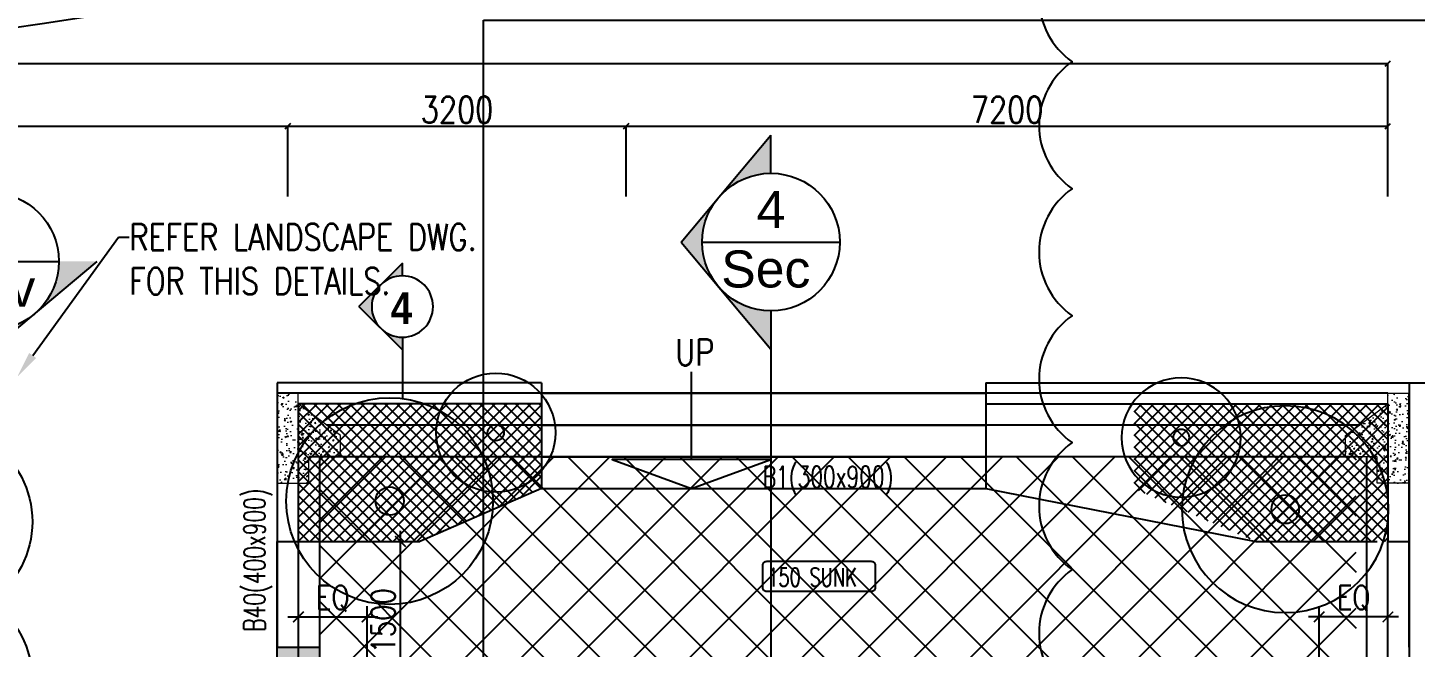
# Model space of a CAD drawing. Extents: x -32840 to 422982, y 280745 to 888746.
# Drawn here: x 100920 to 114036, y 875637 to 881492 of the extents above; entities that cross this region are included whole.
import ezdxf
from ezdxf import colors
from ezdxf.entities.mleader import LeaderData, LeaderLine
from ezdxf.enums import TextEntityAlignment as Align
from ezdxf.math import Vec2, Vec3

# ---------------------------------------------------------------- set-up
doc = ezdxf.new("R2010")
doc.units = 0
doc.header["$LTSCALE"] = 1000
doc.header["$PDMODE"] = 3
for name, pattern in [('CONTINOUS', [0]), ('CONTINU', [0]), ('HIDDEN', [0.375, 0.25, -0.125])]:
    doc.linetypes.add(name, pattern=pattern)
doc.layers.get('Defpoints').update_dxf_attribs({"linetype": 'HIDDEN'})
for name, color, linetype in [('a-dim', 3, 'Continuous'), ('A-DOOR', 1, 'Continuous'), ('a-drive(base)', 22, 'Continuous'), ('A-PLINE', 2, 'Continuous'), ('A-Rev', 31, 'Continuous'), ('A-STAIR', 2, 'Continuous'), ('A-Tag LVl', 2, 'Continuous'), ('A-TXT', 6, 'Continuous'), ('A-WALL', 7, 'CONTINOUS'), ('DIM1', 7, 'Continuous'), ('HATCH', 8, 'Continuous'), ('S-BEAM', 2, 'Continuous'), ('S-BEAM NO', 3, 'Continuous'), ('S-RCWALL', 10, 'Continuous'), ('S-RCWALL HATCH', 165, 'Continuous'), ('sectecxt', 3, 'Continuous'), ('secton', 8, 'Continuous'), ('SLT', 6, 'Continuous'), ('STR-HATCH', 252, 'Continuous'), ('trees', 254, 'Continuous')]:
    doc.layers.add(name, color=color, linetype=linetype)
doc.layers.add('A-Dim grid', color=3, linetype='Continuous', transparency=0.5)
doc.layers.add('STR-COL', color=1, linetype='Continuous', lineweight=0)
doc.styles.add('Arial', font='arial.ttf')
doc.styles.add('BOLD', font='bold.shx', dxfattribs={"width": 0.8})
doc.styles.add('ROMANS', font='romans.shx', dxfattribs={"width": 0.8})
doc.dimstyles.new('A-Dim Grid', dxfattribs={"dimscale": 100, "dimtxt": 2.5, "dimasz": 0.5, "dimexe": 0, "dimexo": 0, "dimgap": 0.3, "dimtad": 1, "dimdec": 0, "dimlfac": -0.01, "dimzin": 3, "dimdsep": 46, "dimtxsty": 'ROMANS', "dimblk": 'OBLIQUE', "dimcen": 5, "dimclrd": 256, "dimclre": 8, "dimclrt": 4, "dimadec": 0, "dimazin": 0, "dimtfac": 1, "dimtdec": 0, "dimtix": 1, "dimtmove": 1, "dimatfit": 3, "dimfxl": 1, "dimfrac": 2, "dimtolj": 1, "dimtzin": 3, "dimlwd": -1, "dimarcsym": 0})
doc.dimstyles.new('dim-1', dxfattribs={"dimscale": 100, "dimtxt": 2.25, "dimasz": 1, "dimexe": 1, "dimexo": 1, "dimgap": 0.5, "dimtad": 1, "dimdec": 0, "dimzin": 3, "dimdsep": 46, "dimtxsty": 'ROMANS', "dimblk": 'ARCHTICK', "dimcen": 0.0625, "dimdle": 1, "dimclrd": 256, "dimclre": 256, "dimclrt": 6, "dimadec": 0, "dimazin": 0, "dimtfac": 1, "dimtdec": 0, "dimtix": 1, "dimtmove": 1, "dimatfit": 3, "dimfxl": 1, "dimfrac": 2, "dimtolj": 1, "dimtzin": 3, "dimarcsym": 0})

# ---------------------------------------------------------------- blocks, each defined once
blk = doc.blocks.new('A$C0C5E7853')
at = {"layer": 'secton', "linetype": 'CONTINU', "ltscale": 240}
for points in [[(281, 842, -0.198912), (562, 959), (562, 1123)], [(281, 842), (0, 562), (281, 281, -0.198912), (165, 562, -0.198912)], [(562, 165, -0.198912), (281, 281), (562, 0)]]:
    blk.add_hatch(color=8, dxfattribs=at).paths.add_polyline_path(points)
at = {"layer": 'secton', "color": 2}
blk.add_line((562, 959, 0), (562, 1760, 0), dxfattribs=at)
at = {"layer": 'secton', "color": 2, "linetype": 'Continuous'}
for p, q in [((562, 1123, 0), (0, 562, 0)), ((562, 0, 0), (0, 562, 0)), ((562, 165, 0), (562, 0, 0))]:
    blk.add_line(p, q, dxfattribs=at)
at = {"layer": 'secton', "color": 2}
blk.add_circle((562, 562, 0), 397, dxfattribs=at)
blk = doc.blocks.new('A$C6b1eea8e')
at = {"layer": 'S-RCWALL HATCH'}
blk.add_hatch(color=8, dxfattribs=at).paths.add_polyline_path([(28320.4, 24848.1), (28720.4, 24848.1), (28720.4, 23748.1), (28320.4, 23748.1)])
at = {"layer": 'STR-COL'}
h = blk.add_hatch(dxfattribs=at)
h.set_pattern_fill('AR-CONC', color=8, scale=20, style=0)
h.set_pattern_definition([(50, (3604.27, 17534.28), (143.45204, -12.55043), [15, -165]), (355, (3604.27, 17534.28), (-27.7503, 150.4384), [12, -132]), (100.4514, (3616.22, 17533.24), (115.7019, 137.8879), [12.748, -140.2284]), (46.1842, (3604.27, 17574.28), (213.4482, -33.1038), [22.5, -247.5]), (96.6356, (3622.05, 17571.52), (186.9325, 194.8236), [19.122, -210.3426]), (351.1842, (3604.27, 17574.28), (186.9324, 194.8237), [18, -198]), (21, (3624.27, 17564.28), (119.3814, -80.5238), [15, -165]), (326, (3624.27, 17564.28), (48.6631, 145.03), [12, -132]), (71.4514, (3634.22, 17557.57), (168.0445, 64.5061), [12.748, -140.2284]), (37.5, (3604.267, 17534.28), (2.43197, 66.57877), [0, -130.4, 0, -134, 0, -132.5]), (7.5, (3604.27, 17534.28), (52.6139, 78.88234), [0, -76.4, 0, -127.4, 0, -50.5]), (327.5, (3559.67, 17534.28), (106.76449, -4.51097), [0, -50, 0, -156, 0, -207]), (317.5, (3539.67, 17534.28), (116.63723, 20.021), [0, -65, 0, -103.6, 0, -147])])
h.paths.add_polyline_path([(28320.4, 26398.1), (28620.4, 26398.1), (28620.4, 26648.1), (28920.4, 26648.1), (28920.4, 26848.1), (28520.4, 27148.1), (28520.4, 27248.1), (28320.4, 27248.1)])
h = blk.add_hatch(dxfattribs=at)
h.set_pattern_fill('AR-CONC', color=8, scale=20, style=0)
h.set_pattern_definition([(50, (5104.27, 17534.28), (143.45204, -12.55043), [15, -165]), (355, (5104.27, 17534.28), (-27.75027, 150.4384), [12, -132]), (100.45144, (5116.22, 17533.24), (115.70177, 137.888), [12.74804, -140.2284]), (46.1842, (5104.27, 17574.28), (213.4483, -33.1039), [22.5, -247.5]), (96.63564, (5122.05, 17571.52), (186.9324, 194.8237), [19.1221, -210.3428]), (351.18416, (5104.27, 17574.28), (186.9324, 194.8237), [18, -198]), (21, (5124.27, 17564.28), (119.3814, -80.52378), [15, -165]), (326, (5124.27, 17564.28), (48.66307, 145.03), [12, -132]), (71.45144, (5134.22, 17557.57), (168.0445, 64.50623), [12.74804, -140.2284]), (37.5, (5104.267, 17534.28), (2.43197, 66.57877), [0, -130.4, 0, -134, 0, -132.5]), (7.5, (5104.27, 17534.28), (52.61391, 78.88234), [0, -76.4, 0, -127.4, 0, -50.5]), (327.5, (5059.67, 17534.28), (106.76449, -4.510974), [0, -50, 0, -156, 0, -207]), (317.5, (5039.67, 17534.28), (116.63723, 20.021), [0, -65, 0, -103.6, 0, -147])])
h.paths.add_polyline_path([(39020.4, 26398.1), (38720.4, 26398.1), (38720.4, 26648.1), (38420.4, 26648.1), (38420.4, 26848.1), (38820.4, 27148.1), (38820.4, 27248.1), (39020.4, 27248.1)])
at = {"layer": 'STR-HATCH', "linetype": 'Continuous', "lineweight": -2, "ltscale": 0.25}
h = blk.add_hatch(dxfattribs=at)
h.set_pattern_fill('ANSI37', color=8, scale=3000, style=0)
h.set_pattern_definition([(45, (3604.27, 24201.85), (-265.165, 265.165), []), (135, (3604.27, 24201.85), (-265.165, -265.165), [])])
h.paths.add_polyline_path([(38520.4, 24348.1), (38170.4, 24348.1), (38170.4, 24648.1), (38520.4, 24648.1)], flags=17)
h.paths.add_polyline_path([(28720.4, 24648.1), (28970.4, 24648.1), (28970.4, 24348.1), (38520.4, 24348.1), (38520.4, 26648.1), (28720.4, 26648.1)])
at = {"layer": 'S-BEAM', "color": 8, "ltscale": 2}
for p, q in [((38820.4, 27248.1), (28320.4, 27248.1)), ((28320.4, 27248.1), (28320.4, 24848.1)), ((39020.4, 24848.1), (39020.4, 27248.1)), ((38553.7, 26948.1), (28787.1, 26948.1)), ((38520.4, 26648.1), (28620.4, 26648.1)), ((28720.4, 26648.1), (28720.4, 24348.1)), ((38620.4, 24348.1), (38620.4, 26648.1))]:
    blk.add_line(p, q, dxfattribs=at)
at = {"layer": 'S-RCWALL', "color": 8}
blk.add_lwpolyline([(28320.4, 24848.1), (28720.4, 24848.1), (28720.4, 23748.1), (28320.4, 23748.1)], close=True, dxfattribs=at)
at = {"layer": 'SLT', "color": 8, "linetype": 'Continuous'}
blk.add_lwpolyline([(32948.5, 25660), (33936.2, 25660, -0.4142136), (33973.2, 25623), (33973.2, 25411, -0.4142136), (33936.2, 25374), (32948.5, 25374, -0.4142136), (32911.5, 25411), (32911.5, 25623, -0.4142136)], format="xyb", close=True, dxfattribs=at)
at = {"layer": 'STR-COL', "color": 8}
for points in [[(28320.4, 26398.1), (28320.4, 26398.1), (28620.4, 26398.1), (28620.4, 26648.1), (28920.4, 26648.1), (28920.4, 26848.1), (28520.4, 27148.1), (28520.4, 27248.1), (28320.4, 27248.1), (28320.4, 26398.1)], [(39020.4, 26398.1), (39020.4, 26398.1), (38720.4, 26398.1), (38720.4, 26648.1), (38420.4, 26648.1), (38420.4, 26848.1), (38820.4, 27148.1), (38820.4, 27248.1), (39020.4, 27248.1), (39020.4, 26398.1)]]:
    blk.add_lwpolyline(points, dxfattribs=at)
at = {"layer": 'DIM1', "color": 8, "linetype": 'CONTINU', "ltscale": 240, "xscale": -0.7303996084404331, "yscale": 0.7303996084404331, "zscale": 0.7303996084404331, "rotation": 180}
blk.add_blockref('A$C0C5E7853', (29093.5, 28478.2, 0), dxfattribs=at)
at = {"layer": 'S-BEAM NO', "color": 8, "style": 'ROMANS', "width": 0.7}
blk.add_text('B1(300x900)', height=200, dxfattribs=at).set_placement((33528, 26558.9), align=Align.TOP_CENTER)
blk.add_text('B40(400x900)', height=200, rotation=90, dxfattribs=at).set_placement((28005.7, 25672.7), align=Align.TOP_CENTER)
at = {"layer": 'sectecxt', "color": 8, "linetype": 'Continuous', "style": 'BOLD', "width": 0.9}
blk.add_text('4', height=300, dxfattribs=at).set_placement((29394.7, 27903.5))
at = {"layer": 'SLT', "color": 8, "style": 'ROMANS', "width": 0.7}
blk.add_text('150 SUNK', height=175, dxfattribs=at).set_placement((32954.2, 25369.4), align=Align.BOTTOM_LEFT)
blk = doc.blocks.new('sfff')
at = {"color": 101, "lineweight": 25, "ltscale": 0.2}
for radius in [1.71, 0.233]:
    blk.add_circle((0, 0), radius, dxfattribs=at)
blk = doc.blocks.new('TAG-SEC-ARROW')
h = blk.add_hatch(color=256)
h.paths.add_polyline_path([(-10.11, 0), (-6.5, 0, -0.2206), (-4.2, 4.96)])
h.paths.add_polyline_path([(0, 8.49), (-4.16, 5, -0.175251), (0, 6.5, -0.175251), (4.16, 5)])
h.paths.add_polyline_path([(4.2, 4.96, -0.2206), (6.5, 0), (10.11, 0)])
for p, q in [((0, 8.49), (-10.11, 0)), ((0, 8.49), (10.11, 0)), ((-6.5, 0), (-10.11, 0)), ((6.5, 0), (46.5, 0))]:
    blk.add_line(p, q)
blk.add_arc((0, 0), 6.5, 0, 180)
blk = doc.blocks.new('TAG-SEC')
blk.add_line((-6.5, 0), (6.5, 0))
blk.add_circle((0, 0), 6.5)
at = {"color": 6, "style": 'Arial'}
blk.add_attdef('88', text='', height=3.5, dxfattribs=at).set_placement((0, 3.08), align=Align.MIDDLE_CENTER)
at = {"color": 6, "style": 'ROMANS', "width": 0.708488}
blk.add_attdef('X8-X-8888', text='', height=1.75, dxfattribs=at).set_placement((-5.58, -2.55), (5.58, -2.55), align=Align.FIT)
blk = doc.blocks.new('A$Ce1edbb18')
at = {"layer": 'A-Tag LVl'}
h = blk.add_hatch(color=256, dxfattribs=at)
h.paths.add_polyline_path([(22998, 10947), (22637, 10947, -0.2206), (22406, 10451)])
h.paths.add_polyline_path([(21987, 10099), (22402, 10448, -0.175251), (21987, 10297, -0.175251), (21571, 10448)])
h.paths.add_polyline_path([(21567, 10451, -0.2206), (21337, 10947), (20975, 10947)])
blk.add_line((21987, 10099), (22998, 10947), dxfattribs=at)
at = {"layer": 'A-Tag LVl', "xscale": -100.0000000000005, "yscale": 100.0000000000005, "zscale": 100, "rotation": 90}
blk.add_blockref('TAG-SEC-ARROW', (29368, 11129), dxfattribs=at)
at = {"layer": 'A-Tag LVl'}
ref = blk.add_blockref('TAG-SEC', (29368, 11129), dxfattribs=dict(at, xscale=100, yscale=100, zscale=100))
ref.add_attrib('88', '4', dxfattribs={"layer": '0', "color": 6, "height": 350, "style": 'Arial'}).set_placement((29368, 11437), align=Align.MIDDLE_CENTER)
ref.add_attrib('X8-X-8888', 'Sec', dxfattribs={"layer": '0', "color": 6, "height": 350, "rotation": 360, "style": 'Arial'}).set_placement((29319, 10875), align=Align.MIDDLE_CENTER)
ref = blk.add_blockref('TAG-SEC', (21987, 10947), dxfattribs=dict(at, xscale=100, yscale=100, zscale=100))
ref.add_attrib('88', 'A', dxfattribs={"layer": '0', "color": 6, "height": 350, "style": 'Arial'}).set_placement((21987, 11256), align=Align.MIDDLE_CENTER)
ref.add_attrib('X8-X-8888', 'Elev', dxfattribs={"layer": '0', "color": 6, "height": 350, "rotation": 360, "style": 'Arial'}).set_placement((21938, 10693), align=Align.MIDDLE_CENTER)
blk = doc.blocks.new('_ArchTick')
at = {"color": 0, "linetype": 'ByBlock', "const_width": 0.15}
blk.add_lwpolyline([(-0.5, -0.5), (0.5, 0.5)], dxfattribs=at)
blk = doc.blocks.new('*D1311')
at = {"layer": 'a-dim', "lineweight": -2, "transparency": 16777216}
for p, q in [((104442, 875037, 0), (104442, 876737, 0)), ((103578, 876637, 0), (104542, 876637, 0)), ((103578, 875137, 0), (104542, 875137, 0))]:
    blk.add_line(p, q, dxfattribs=at)
at = {"layer": 'Defpoints', "color": 0, "transparency": 16777216}
for p in [(103478, 876637, 0), (104442, 876637, 0), (103478, 875137, 0)]:
    blk.add_point(p, dxfattribs=at)
at = {"layer": 'a-dim', "lineweight": -2, "transparency": 16777216, "xscale": 100, "yscale": 100, "zscale": 100}
for p, rotation in [((104442, 876637, 0), 90), ((104442, 875137, 0), 270)]:
    blk.add_blockref('_ArchTick', p, dxfattribs=dict(at, rotation=rotation))
at = {"layer": 'a-dim', "color": 6, "transparency": 16777216, "insert": (104280, 875887, 0), "char_height": 225, "attachment_point": 5, "rotation": 90, "style": 'ROMANS'}
blk.add_mtext('\\A1;1500', dxfattribs=at)
blk = doc.blocks.new('*D1312')
at = {"layer": 'a-dim', "lineweight": -2, "transparency": 16777216}
for p, q in [((113878, 875924, 0), (113028, 875924, 0)), ((113128, 875037, 0), (113128, 876024, 0)), ((113778, 875037, 0), (113778, 876024, 0))]:
    blk.add_line(p, q, dxfattribs=at)
at = {"layer": 'Defpoints', "color": 0, "transparency": 16777216}
for p in [(113128, 875924, 0), (113128, 874937, 0), (113778, 874937, 0)]:
    blk.add_point(p, dxfattribs=at)
at = {"layer": 'a-dim', "lineweight": -2, "transparency": 16777216, "xscale": 100, "yscale": 100, "zscale": 100, "rotation": 180}
blk.add_blockref('_ArchTick', (113128, 875924, 0), dxfattribs=at)
at = {"layer": 'a-dim', "lineweight": -2, "transparency": 16777216, "xscale": 100, "yscale": 100, "zscale": 100}
blk.add_blockref('_ArchTick', (113778, 875924, 0), dxfattribs=at)
at = {"layer": 'a-dim', "color": 6, "transparency": 16777216, "insert": (113453, 876097, 0), "char_height": 225, "attachment_point": 5, "style": 'ROMANS'}
blk.add_mtext('\\A1;EQ', dxfattribs=at)
blk = doc.blocks.new('_Oblique')
at = {"color": 0, "linetype": 'ByBlock', "lineweight": -2}
blk.add_line((-0.5, -0.5), (0.5, 0.5), dxfattribs=at)
at = {"color": 0, "linetype": 'ByBlock'}
blk.add_line((-0.5, -0.5), (0.5, 0.5), dxfattribs=at)
blk = doc.blocks.new('*D1398')
at = {"layer": 'A-Dim grid', "color": 8, "lineweight": -2, "transparency": 16777216}
for p, q in [((97378, 879898, 0), (97378, 880562, 0)), ((103378, 879898, 0), (103378, 880562, 0))]:
    blk.add_line(p, q, dxfattribs=at)
at = {"layer": 'A-Dim grid', "transparency": 16777216}
blk.add_line((97378, 880562, 0), (103378, 880562, 0), dxfattribs=at)
at = {"layer": 'Defpoints', "color": 0, "transparency": 16777216}
for p in [(103378, 880562, 0), (97378, 879898, 0), (103378, 879898, 0)]:
    blk.add_point(p, dxfattribs=at)
at = {"layer": 'A-Dim grid', "transparency": 16777216, "xscale": 50, "yscale": 50, "zscale": 50, "rotation": 180}
blk.add_blockref('_Oblique', (97378, 880562, 0), dxfattribs=at)
at = {"layer": 'A-Dim grid', "transparency": 16777216, "xscale": 50, "yscale": 50, "zscale": 50}
blk.add_blockref('_Oblique', (103378, 880562, 0), dxfattribs=at)
at = {"layer": 'A-Dim grid', "color": 4, "transparency": 16777216, "insert": (100378, 880717, 0), "char_height": 250, "attachment_point": 5, "style": 'ROMANS'}
blk.add_mtext('\\A1;6000', dxfattribs=at)
blk = doc.blocks.new('*D1399')
at = {"layer": 'A-Dim grid', "color": 8, "lineweight": -2, "transparency": 16777216}
for p, q in [((103378, 879898, 0), (103378, 880562, 0)), ((106578, 879898, 0), (106578, 880562, 0))]:
    blk.add_line(p, q, dxfattribs=at)
at = {"layer": 'A-Dim grid', "transparency": 16777216}
blk.add_line((103378, 880562, 0), (106578, 880562, 0), dxfattribs=at)
at = {"layer": 'Defpoints', "color": 0, "transparency": 16777216}
for p in [(106578, 880562, 0), (103378, 879898, 0), (106578, 879898, 0)]:
    blk.add_point(p, dxfattribs=at)
at = {"layer": 'A-Dim grid', "transparency": 16777216, "xscale": 50, "yscale": 50, "zscale": 50, "rotation": 180}
blk.add_blockref('_Oblique', (103378, 880562, 0), dxfattribs=at)
at = {"layer": 'A-Dim grid', "transparency": 16777216, "xscale": 50, "yscale": 50, "zscale": 50}
blk.add_blockref('_Oblique', (106578, 880562, 0), dxfattribs=at)
at = {"layer": 'A-Dim grid', "color": 4, "transparency": 16777216, "insert": (104978, 880717, 0), "char_height": 250, "attachment_point": 5, "style": 'ROMANS'}
blk.add_mtext('\\A1;3200', dxfattribs=at)
blk = doc.blocks.new('*D1400')
at = {"layer": 'A-Dim grid', "color": 8, "lineweight": -2, "transparency": 16777216}
for p, q in [((78678, 880490, 0), (78678, 881155, 0)), ((113778, 880490, 0), (113778, 881155, 0))]:
    blk.add_line(p, q, dxfattribs=at)
at = {"layer": 'A-Dim grid', "transparency": 16777216}
blk.add_line((78678, 881155, 0), (113778, 881155, 0), dxfattribs=at)
at = {"layer": 'Defpoints', "color": 0, "transparency": 16777216}
for p in [(113778, 881155, 0), (78678, 880490, 0), (113778, 880490, 0)]:
    blk.add_point(p, dxfattribs=at)
at = {"layer": 'A-Dim grid', "transparency": 16777216, "xscale": 50, "yscale": 50, "zscale": 50, "rotation": 180}
blk.add_blockref('_Oblique', (78678, 881155, 0), dxfattribs=at)
at = {"layer": 'A-Dim grid', "transparency": 16777216, "xscale": 50, "yscale": 50, "zscale": 50}
blk.add_blockref('_Oblique', (113778, 881155, 0), dxfattribs=at)
at = {"layer": 'A-Dim grid', "color": 4, "transparency": 16777216, "insert": (96228, 881310, 0), "char_height": 250, "attachment_point": 5, "style": 'ROMANS'}
blk.add_mtext('\\A1;35100', dxfattribs=at)
blk = doc.blocks.new('*D1413')
at = {"layer": 'A-Dim grid', "color": 8, "lineweight": -2, "transparency": 16777216}
for p, q in [((106578, 879898, 0), (106578, 880562, 0)), ((113778, 879898, 0), (113778, 880562, 0))]:
    blk.add_line(p, q, dxfattribs=at)
at = {"layer": 'A-Dim grid', "transparency": 16777216}
blk.add_line((106578, 880562, 0), (113778, 880562, 0), dxfattribs=at)
at = {"layer": 'Defpoints', "color": 0, "transparency": 16777216}
for p in [(113778, 880562, 0), (106578, 879898, 0), (113778, 879898, 0)]:
    blk.add_point(p, dxfattribs=at)
at = {"layer": 'A-Dim grid', "transparency": 16777216, "xscale": 50, "yscale": 50, "zscale": 50, "rotation": 180}
blk.add_blockref('_Oblique', (106578, 880562, 0), dxfattribs=at)
at = {"layer": 'A-Dim grid', "transparency": 16777216, "xscale": 50, "yscale": 50, "zscale": 50}
blk.add_blockref('_Oblique', (113778, 880562, 0), dxfattribs=at)
at = {"layer": 'A-Dim grid', "color": 4, "transparency": 16777216, "insert": (110178, 880717, 0), "char_height": 250, "attachment_point": 5, "style": 'ROMANS'}
blk.add_mtext('\\A1;7200', dxfattribs=at)
blk = doc.blocks.new('*D1462')
at = {"layer": 'a-dim', "lineweight": -2, "transparency": 16777216}
for p, q in [((103378, 875924, 0), (104228, 875924, 0)), ((103478, 875037, 0), (103478, 876024, 0)), ((104128, 875037, 0), (104128, 876024, 0))]:
    blk.add_line(p, q, dxfattribs=at)
at = {"layer": 'Defpoints', "color": 0, "transparency": 16777216}
for p in [(104128, 875924, 0), (103478, 874937, 0), (104128, 874937, 0)]:
    blk.add_point(p, dxfattribs=at)
at = {"layer": 'a-dim', "lineweight": -2, "transparency": 16777216, "xscale": 100, "yscale": 100, "zscale": 100, "rotation": 180}
blk.add_blockref('_ArchTick', (103478, 875924, 0), dxfattribs=at)
at = {"layer": 'a-dim', "lineweight": -2, "transparency": 16777216, "xscale": 100, "yscale": 100, "zscale": 100}
blk.add_blockref('_ArchTick', (104128, 875924, 0), dxfattribs=at)
at = {"layer": 'a-dim', "color": 6, "transparency": 16777216, "insert": (103803, 876097, 0), "char_height": 225, "attachment_point": 5, "style": 'ROMANS'}
blk.add_mtext('\\A1;EQ', dxfattribs=at)

msp = doc.modelspace()

# ---------------------------------------------------------------- hatches: boundary and pattern name
at = {"layer": 'HATCH'}
h = msp.add_hatch(dxfattribs=at)
h.set_pattern_fill('ANSI37', color=84, scale=25)
h.set_pattern_definition([(45, (-147022.66, 1414716.34), (-56.126601, 56.126601), []), (135, (-147022.66, 1414716.34), (-56.126601, -56.126601), [])])
h.paths.add_polyline_path([(105777.6, 877937.1), (103477.6, 877937.1), (103477.6, 876637.1), (104627.6, 876637.1), (105777.6, 877137.1)])
h = msp.add_hatch(dxfattribs=at)
h.set_pattern_fill('ANSI37', color=84, scale=25)
h.set_pattern_definition([(45, (-145622.66, 1414716.34), (-56.126601, 56.126601), []), (135, (-145622.66, 1414716.34), (-56.126601, -56.126601), [])])
h.paths.add_polyline_path([(113777.6, 877937.1), (111377.6, 877937.1), (111377.6, 877137.1), (112527.6, 876637.1), (113777.6, 876637.1)])

# ---------------------------------------------------------------- linework, layer by layer
at = {"layer": 'A-DOOR'}
msp.add_lwpolyline([(105227.2, 881563.6), (123344.1, 881563.6), (123344.1, 869511.4), (105227.2, 869511.4)], close=True, dxfattribs=at)
at = {"layer": 'a-drive(base)'}
msp.add_arc((75375.6, 1052828.8, 0), 173210, 269.288231, 282.429198, dxfattribs=at)
msp.add_arc((75375.6, 1052828.8, 0), 173210, 269.288231, 282.429198, dxfattribs=at)
at = {"layer": 'A-PLINE', "elevation": 0}
msp.add_lwpolyline([(115057.2, 885305.7, 0.5205671), (113857.2, 885305.7, 0.5205671), (112657.2, 885305.7, 0.5205671), (111457.2, 885305.7, 0.5205671), (110792.2, 884770.7, 0.5205671), (110792.2, 883570.7, 0.5205671), (110792.2, 882370.7, 0.5205671), (110792.2, 881170.7, 0.5205671), (110792.2, 879970.7, 0.5205671), (110792.2, 878770.7, 0.5205671), (110792.2, 877570.7, 0.5205671), (110792.2, 876370.7, 0.5205671), (110792.2, 875170.7, 0.5205671), (110792.2, 873970.7, 0.5205671), (110792.2, 872770.7, 0.5205671), (110792.2, 871570.7, 0.5205671), (110792.2, 870370.7, 0.5205671), (110792.2, 869170.7, 0.5205671), (110792.2, 867970.7, 0.5205671), (110792.2, 866770.7, 0.5205671)], format="xyb", dxfattribs=at)
at = {"layer": 'A-Rev', "elevation": 0}
msp.add_lwpolyline([(100573, 877573.6, -0.5205671), (100573, 876073.6, -0.5205671), (100573, 874573.6, -0.5205671), (100573, 873073.6, -0.5205671), (100573, 871573.6, -0.5205671)], format="xyb", dxfattribs=at)
at = {"layer": 'A-STAIR'}
for p, q in [((105777.6, 878137.1, 0), (103277.6, 878137.1, 0)), ((103277.6, 878137.1, 0), (103277.6, 876637.1, 0)), ((105777.6, 878137.1, 0), (105777.6, 877137.1, 0)), ((109977.6, 878137.1, 0), (113977.6, 878137.1, 0)), ((109977.6, 878137.1, 0), (109977.6, 877137.1, 0)), ((113977.6, 878137.1, 0), (113977.6, 876637.1, 0)), ((105777.6, 878037.1, 0), (109977.6, 878037.1, 0)), ((105777.6, 877937.1, 0), (103477.6, 877937.1, 0)), ((103477.6, 877937.1, 0), (103477.6, 876637.1, 0)), ((109977.6, 877937.1, 0), (113777.6, 877937.1, 0)), ((113777.6, 877937.1, 0), (113777.6, 876637.1, 0)), ((105777.6, 877737.1, 0), (109977.6, 877737.1, 0)), ((105777.6, 877437.1, 0), (109977.6, 877437.1, 0)), ((105777.6, 877137.1, 0), (104627.6, 876637.1, 0)), ((105777.6, 877137.1, 0), (109977.6, 877137.1, 0)), ((109977.6, 877137.1, 0), (112527.6, 876637.1, 0)), ((103477.6, 876637.1, 0), (104627.6, 876637.1, 0)), ((112527.6, 876637.1, 0), (113677.6, 876637.1, 0))]:
    msp.add_line(p, q, dxfattribs=at)
at = {"layer": 'A-TXT', "elevation": 0}
msp.add_lwpolyline([(107195.6, 877412.1), (106445.6, 877412.1), (107195.6, 877137.1), (107945.6, 877412.1), (107195.6, 877412.1), (107195.6, 878238.8)], dxfattribs=at)
at = {"layer": 'A-WALL'}
for p, q in [((103277.6, 873387.1, 0), (103277.6, 876637.1, 0)), ((103277.6, 876637.1, 0), (103477.6, 876637.1, 0)), ((103477.6, 876637.1, 0), (103477.6, 875137.1, 0)), ((113777.6, 875637.1, 0), (113777.6, 876637.1, 0)), ((113777.6, 876637.1, 0), (113977.6, 876637.1, 0)), ((113977.6, 876637.1, 0), (113977.6, 875137.1, 0))]:
    msp.add_line(p, q, dxfattribs=at)
at = {"layer": 'S-RCWALL', "elevation": 0}
msp.add_lwpolyline([(113977.6, 878137.1), (114901.8, 878137.1)], dxfattribs=at)

# ---------------------------------------------------------------- block references
msp.add_blockref('A$Ce1edbb18', (78577.6, 868337.1, 0))
at = {"layer": 'S-RCWALL'}
msp.add_blockref('A$C6b1eea8e', (74957.2, 850789, 0), dxfattribs=at)
at = {"layer": 'trees'}
for p, xscale, yscale, zscale, rotation in [((105344, 877665.2, 0), 329.4140858306561, 329.4140858306561, 329.4140858306561, 72.0337424507289), ((111823.8, 877618.6, 0), -329.4140858306557, 329.4140858306558, 329.4140858306558, 286.2211666741982), ((104340.8, 877018.4, 0), 571.3065067851057, 571.3065067851057, 571.3065067851057, 72.0337424507289), ((112806.9, 876941.6, 0), -571.3065067851055, 571.3065067851057, 571.3065067851057, 286.2211666741982)]:
    msp.add_blockref('sfff', p, dxfattribs=dict(at, xscale=xscale, yscale=yscale, zscale=zscale, rotation=rotation))

# ---------------------------------------------------------------- texts
at = {"layer": 'A-TXT', "insert": (107041.3, 878549.6, 0), "char_height": 250, "attachment_point": 1, "style": 'ROMANS'}
msp.add_mtext_dynamic_manual_height_columns('UP', width=5545.234, gutter_width=244437.1, heights=[0], dxfattribs=at)

# ---------------------------------------------------------------- dimensions: what is measured, and where the dimension line sits
at = {"layer": 'a-dim'}
dim = msp.add_linear_dim(base=(104442.3, 876637.1, 0), p1=(103477.6, 875137.1, 0), p2=(103477.6, 876637.1, 0), angle=90, dimstyle='dim-1', dxfattribs=at)
dim.commit()
dim.dimension.update_dxf_attribs({"geometry": '*D1311', "text_midpoint": (104279.8, 875887.1, 0)})
dim = msp.add_linear_dim(base=(104127.6, 875923.8, 0), p1=(103477.6, 874937.1, 0), p2=(104127.6, 874937.1, 0), text='EQ', dimstyle='dim-1', dxfattribs=at)
dim.commit()
dim.dimension.update_dxf_attribs({"geometry": '*D1462', "text_midpoint": (103802.6, 876097.1, 0)})
dim = msp.add_linear_dim(base=(113127.6, 875923.8, 0), p1=(113777.6, 874937.1, 0), p2=(113127.6, 874937.1, 0), angle=180, text='EQ', dimstyle='dim-1', dxfattribs=at)
dim.commit()
dim.dimension.update_dxf_attribs({"geometry": '*D1312', "text_midpoint": (113452.6, 876097.1, 0)})
at = {"layer": 'A-Dim grid'}
for base, p1, p2, picture, middle in [((113777.8, 881154.6, 0), (78677.6, 880490.2, 0), (113777.8, 880490.2, 0), '*D1400', (96227.7, 881309.6, 0)), ((103377.6, 880562, 0), (97377.6, 879897.5, 0), (103377.6, 879897.5, 0), '*D1398', (100377.6, 880717, 0)), ((106577.6, 880562, 0), (103377.6, 879897.5, 0), (106577.6, 879897.5, 0), '*D1399', (104977.6, 880717, 0)), ((113777.8, 880562, 0), (106577.6, 879897.5, 0), (113777.8, 879897.5, 0), '*D1413', (110177.7, 880717, 0))]:
    dim = msp.add_linear_dim(base=base, p1=p1, p2=p2, dimstyle='A-Dim Grid', dxfattribs=at)
    dim.commit()
    dim.dimension.update_dxf_attribs({"geometry": picture, "text_midpoint": middle})

# ---------------------------------------------------------------- leaders
at = {"layer": 'A-Rev'}
ml = msp.add_multileader_mtext('Standard', dxfattribs=at)
ml.set_content('REFER LANDSCAPE DWG. \\PFOR THIS DETAILS.', color=256, style='ROMANS')
ml.set_leader_properties()
ml.build(insert=Vec2(0, 0))
ml.multileader.update_dxf_attribs({"text_right_attachment_type": 6, "dogleg_length": 100, "arrow_head_size": 250})
ctx = ml.context
ctx.base_point, ctx.char_height, ctx.arrow_head_size, ctx.plane_origin = Vec3(101878.5, 879513.2, 0), 250, 250, Vec3(100819.9, 878191.8, 0)
ctx.right_attachment = 6
notes = []
notes.append((ctx, [(0, (1, 1, 0), (101778.5, 879513.2, 0), (1, 0), 100, [(0, [(100819.9, 878191.8, 0)], 0, [])])]))
ctx.mtext.insert, ctx.mtext.rotation, ctx.mtext.flow_direction = Vec3(101880.5, 879638.2, 0), 6.2831853, 5
for ctx, leaders in notes:
    for number, flags, end, landing, length, lines in leaders:
        leader = LeaderData()
        leader.index, (leader.has_last_leader_line, leader.has_dogleg_vector, leader.attachment_direction) = number, flags
        leader.last_leader_point, leader.dogleg_vector, leader.dogleg_length = Vec3(end), Vec3(landing), length
        for number, points, colour, breaks in lines:
            line = LeaderLine()
            line.index, line.vertices, line.color, line.breaks = number, Vec3.list(points), colors.encode_raw_color(colour), breaks
            leader.lines.append(line)
        ctx.leaders.append(leader)

doc.saveas('drawing.dxf')
